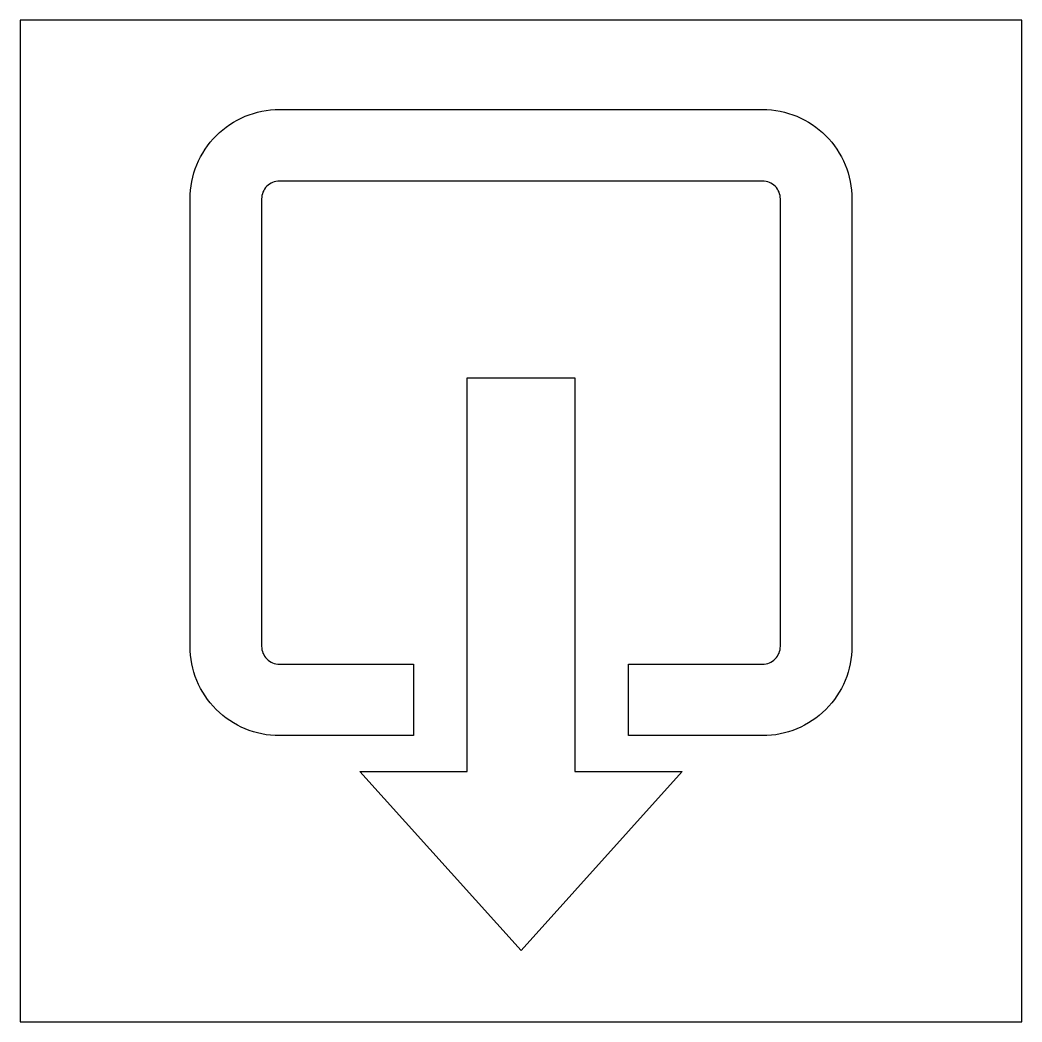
# Model space of a CAD drawing. Extents: x 84 to 96, y 94 to 106.
import ezdxf

# ---------------------------------------------------------------- set-up
doc = ezdxf.new("R2010")
doc.units = 0
doc.layers.add('VEILIG', color=7, linetype='CONTINUOUS')

msp = doc.modelspace()

# ---------------------------------------------------------------- linework, layer by layer
at = {"layer": 'VEILIG', "color": 0}
for p, q in [((84, 106), (84, 94)), ((96, 106), (84, 106)), ((96, 94), (96, 106)), ((84, 94), (96, 94))]:
    msp.add_line(p, q, dxfattribs=at)
msp.add_lwpolyline([(86.036, 98.5), (86.036, 103.857, -0.414214), (87.107, 104.929), (92.893, 104.929, -0.414214), (93.964, 103.857), (93.964, 98.5, -0.414214), (92.893, 97.429), (91.286, 97.429), (91.286, 98.286), (92.893, 98.286, 0.414214), (93.107, 98.5), (93.107, 103.857, 0.414214), (92.893, 104.071), (87.107, 104.071, 0.414214), (86.893, 103.857), (86.893, 98.5, 0.414214), (87.107, 98.286), (88.714, 98.286), (88.714, 97.429), (87.107, 97.429, -0.414214)], format="xyb", close=True, dxfattribs=at)
msp.add_lwpolyline([(89.357, 97), (89.357, 101.714), (90.643, 101.714), (90.643, 97), (91.929, 97), (90, 94.857), (88.071, 97)], close=True, dxfattribs=at)

doc.saveas('drawing.dxf')
